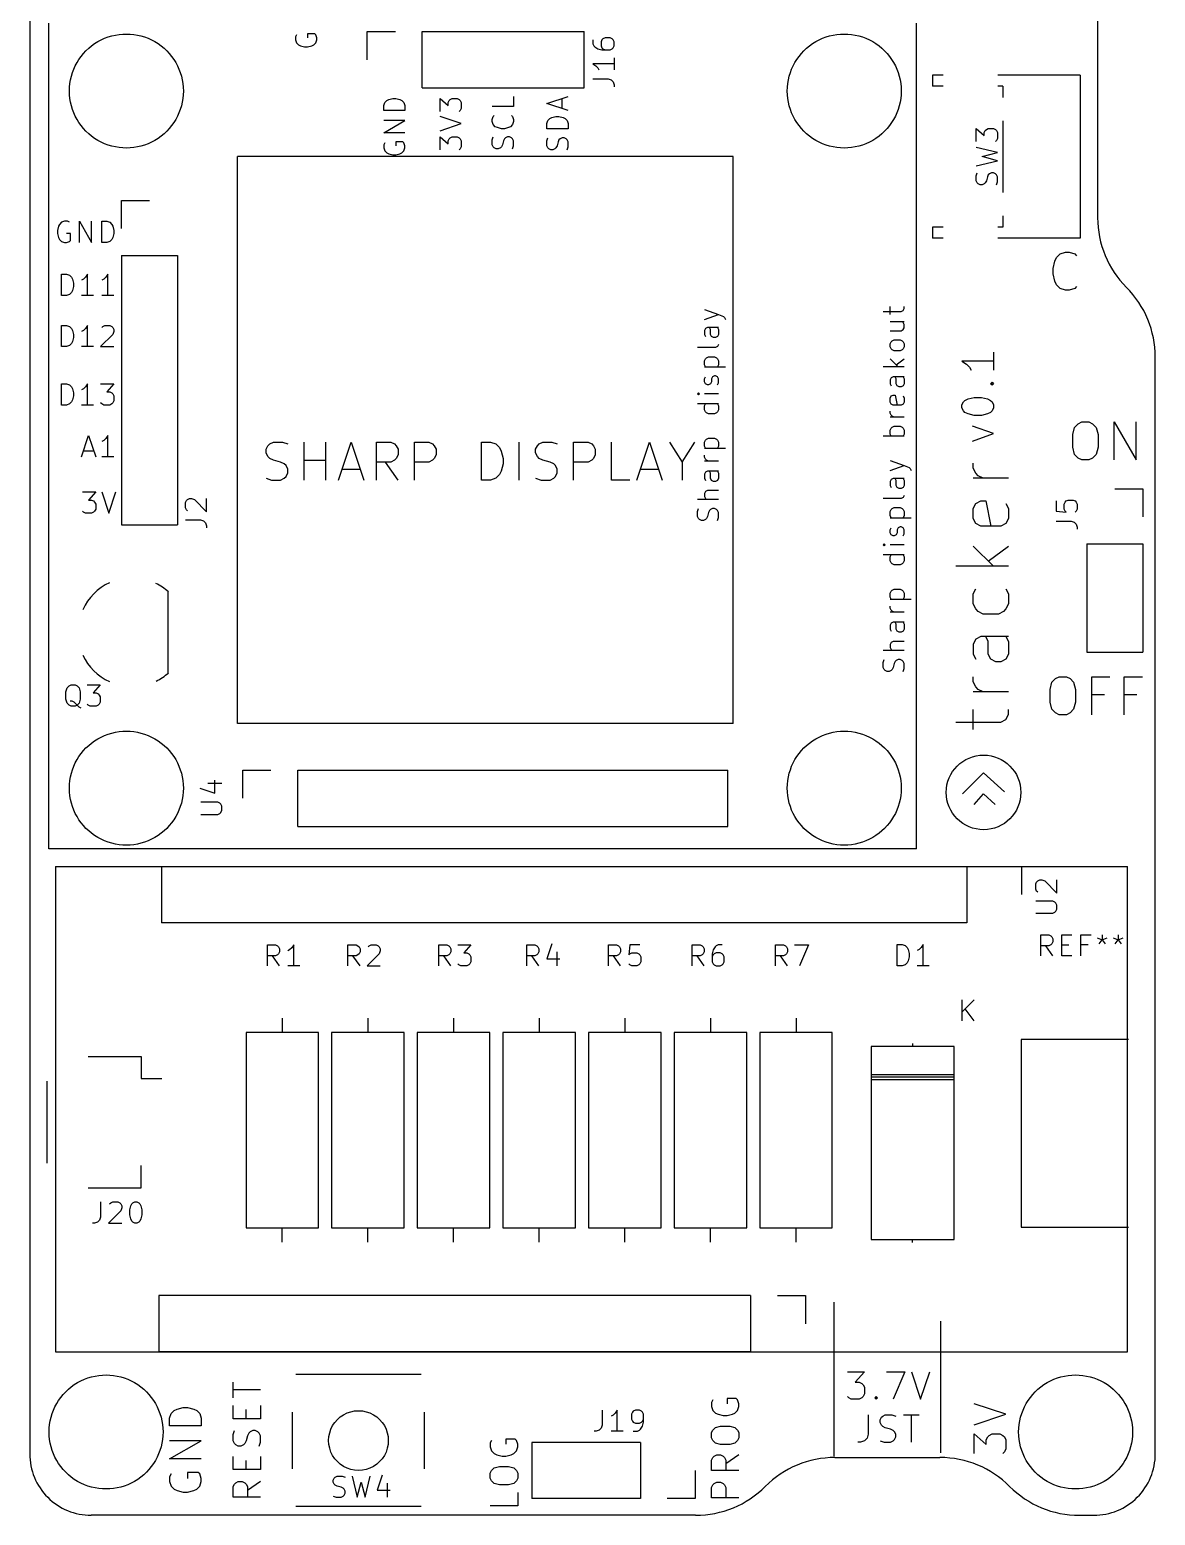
# Model space of a CAD drawing. Extents: x 3 to 57, y -114 to 1.
# Drawn here: x 3.3 to 56.6, y -114.1 to -43.8 of the extents above; entities that cross this region are included whole.
import ezdxf

# ---------------------------------------------------------------- set-up
doc = ezdxf.new("R2010")
doc.units = 0
doc.layers.get('0').update_dxf_attribs({"linetype": 'CONTINUOUS'})

msp = doc.modelspace()

# ---------------------------------------------------------------- linework, layer by layer
at = {"color": 7}
for points in [[(53.87086, -23.310413), (53.87086, -52.667733)], [(3.26644, -41.001513), (3.26644, -111.217273)], [(4.17576, -82.568613), (4.17576, -43.452613)], [(45.29582, -82.568613), (45.29582, -43.452613)], [(15.91564, -44.011413), (15.86992, -44.105393), (15.86992, -44.250173), (15.91564, -44.392413), (16.01216, -44.486393), (16.10614, -44.534653), (16.29664, -44.582913), (16.43888, -44.582913), (16.62938, -44.534653), (16.7259, -44.486393), (16.81988, -44.392413), (16.86814, -44.250173), (16.86814, -44.153653), (16.81988, -44.011413), (16.77416, -43.963153), (16.43888, -43.963153), (16.43888, -44.153653)], [(19.2659, -45.189973), (19.2659, -43.859013), (20.59686, -43.859013)], [(21.86686, -43.859013), (29.54528, -43.859013)], [(21.86686, -46.518393), (21.86686, -43.859013)], [(29.54528, -46.518393), (29.54528, -43.859013)], [(29.9593, -44.242553), (29.9593, -44.433053), (30.00756, -44.527033), (30.05328, -44.575293), (30.19552, -44.669273), (30.38602, -44.717533), (30.76702, -44.717533), (30.86354, -44.669273), (30.9118, -44.623553), (30.95752, -44.527033), (30.95752, -44.336533), (30.9118, -44.242553), (30.86354, -44.194293), (30.76702, -44.146033), (30.5308, -44.146033), (30.43428, -44.194293), (30.38602, -44.242553), (30.3403, -44.336533), (30.3403, -44.527033), (30.38602, -44.623553), (30.43428, -44.669273), (30.5308, -44.717533)], [(30.95752, -45.385553), (29.9593, -45.385553), (30.10154, -45.479533), (30.19552, -45.576053), (30.24378, -45.670033)], [(30.95752, -45.098533), (30.95752, -45.670033)], [(29.9593, -46.099293), (30.67304, -46.099293), (30.81528, -46.147553), (30.9118, -46.241533), (30.95752, -46.383773), (30.95752, -46.480293)], [(46.04258, -45.918953), (46.04258, -46.439653)], [(46.55058, -45.918953), (46.04258, -45.918953)], [(46.55058, -46.439653), (46.04258, -46.439653)], [(53.05044, -45.918953), (53.05044, -53.640553), (49.15154, -53.640553)], [(53.05044, -45.918953), (49.15154, -45.918953)], [(49.38268, -46.439653), (49.15154, -46.439653)], [(49.38268, -46.439653), (49.38268, -46.980673)], [(21.86686, -46.518393), (29.54528, -46.518393)], [(22.71776, -47.646153), (22.71776, -47.026393), (23.09876, -47.359133), (23.09876, -47.216893), (23.14702, -47.120373), (23.19528, -47.074653), (23.28926, -47.026393), (23.52802, -47.026393), (23.62454, -47.074653), (23.67026, -47.120373), (23.71852, -47.216893), (23.71852, -47.501373), (23.67026, -47.597893), (23.62454, -47.646153)], [(26.18994, -46.929873), (26.18994, -47.407393), (25.18918, -47.407393)], [(28.7782, -47.597893), (27.77744, -47.265153), (28.7782, -46.929873)], [(28.49372, -47.501373), (28.49372, -47.026393)], [(26.09342, -47.834113), (26.14168, -47.882373), (26.18994, -48.024613), (26.18994, -48.121133), (26.14168, -48.263373), (26.04516, -48.359893), (25.95118, -48.405613), (25.76068, -48.453873), (25.61844, -48.453873), (25.42794, -48.405613), (25.33142, -48.359893), (25.23744, -48.263373), (25.18918, -48.121133), (25.18918, -48.024613), (25.23744, -47.882373), (25.28316, -47.834113)], [(21.04898, -48.644373), (20.04822, -48.644373), (21.04898, -48.072873), (20.04822, -48.072873)], [(22.71776, -48.550393), (23.71852, -48.215113), (22.71776, -47.882373)], [(48.12284, -49.066013), (48.12284, -48.446253), (48.50384, -48.778993), (48.50384, -48.636753), (48.5521, -48.542773), (48.60036, -48.494513), (48.69434, -48.446253), (48.9331, -48.446253), (49.02962, -48.494513), (49.07534, -48.542773), (49.1236, -48.636753), (49.1236, -48.923773), (49.07534, -49.017753), (49.02962, -49.066013)], [(49.38268, -48.080493), (49.38268, -51.479013)], [(20.09648, -49.121893), (20.04822, -49.215873), (20.04822, -49.358113), (20.09648, -49.502893), (20.19046, -49.596873), (20.28698, -49.645133), (20.47748, -49.693393), (20.61972, -49.693393), (20.81022, -49.645133), (20.90674, -49.596873), (21.00072, -49.502893), (21.04898, -49.358113), (21.04898, -49.264133), (21.00072, -49.121893), (20.95246, -49.073633), (20.61972, -49.073633), (20.61972, -49.264133)], [(22.71776, -49.454633), (22.71776, -48.834873), (23.09876, -49.167613), (23.09876, -49.025373), (23.14702, -48.931393), (23.19528, -48.883133), (23.28926, -48.834873), (23.52802, -48.834873), (23.62454, -48.883133), (23.67026, -48.931393), (23.71852, -49.025373), (23.71852, -49.312393), (23.67026, -49.406373), (23.62454, -49.454633)], [(26.14168, -49.406373), (26.18994, -49.264133), (26.18994, -49.025373), (26.14168, -48.931393), (26.09342, -48.883133), (25.99944, -48.834873), (25.90292, -48.834873), (25.80894, -48.883133), (25.76068, -48.931393), (25.71242, -49.025373), (25.66416, -49.215873), (25.61844, -49.312393), (25.57018, -49.358113), (25.47366, -49.406373), (25.37968, -49.406373), (25.28316, -49.358113), (25.23744, -49.312393), (25.18918, -49.215873), (25.18918, -48.977113), (25.23744, -48.834873)], [(28.72994, -49.454633), (28.7782, -49.312393), (28.7782, -49.073633), (28.72994, -48.977113), (28.68422, -48.931393), (28.5877, -48.883133), (28.49372, -48.883133), (28.3972, -48.931393), (28.34894, -48.977113), (28.30322, -49.073633), (28.25496, -49.264133), (28.2067, -49.358113), (28.15844, -49.406373), (28.06446, -49.454633), (27.96794, -49.454633), (27.87396, -49.406373), (27.8257, -49.358113), (27.77744, -49.264133), (27.77744, -49.025373), (27.8257, -48.883133)], [(36.60648, -49.779753), (13.1064, -49.779753)], [(13.1064, -76.630093), (13.1064, -49.779753)], [(36.60648, -76.630093), (36.60648, -49.779753)], [(48.12284, -50.209013), (49.1236, -49.970253), (48.40986, -49.779753), (49.1236, -49.589253), (48.12284, -49.350493)], [(49.07534, -51.113253), (49.1236, -50.971013), (49.1236, -50.732253), (49.07534, -50.635733), (49.02962, -50.590013), (48.9331, -50.541753), (48.83912, -50.541753), (48.7426, -50.590013), (48.69434, -50.635733), (48.64862, -50.732253), (48.60036, -50.922753), (48.5521, -51.016733), (48.50384, -51.064993), (48.40986, -51.113253), (48.31334, -51.113253), (48.21936, -51.064993), (48.1711, -51.016733), (48.12284, -50.922753), (48.12284, -50.683993), (48.1711, -50.541753)], [(7.61746, -53.188433), (7.61746, -51.860013), (8.94588, -51.860013)], [(49.38268, -52.578833), (49.38268, -53.119853)], [(5.15366, -52.888713), (5.05968, -52.840453), (4.91744, -52.840453), (4.77266, -52.888713), (4.67868, -52.985233), (4.63042, -53.079213), (4.58216, -53.269713), (4.58216, -53.411953), (4.63042, -53.602453), (4.67868, -53.698973), (4.77266, -53.792953), (4.91744, -53.841213), (5.01142, -53.841213), (5.15366, -53.792953), (5.20192, -53.747233), (5.20192, -53.411953), (5.01142, -53.411953)], [(5.63118, -53.841213), (5.63118, -52.840453), (6.20268, -53.841213), (6.20268, -52.840453)], [(46.55058, -53.119853), (46.04258, -53.119853), (46.04258, -53.640553)], [(49.38268, -53.119853), (49.15154, -53.119853)], [(46.55058, -53.640553), (46.04258, -53.640553)], [(7.61746, -54.458433), (7.61746, -67.219393)], [(7.61746, -54.458433), (10.27684, -54.458433)], [(10.27684, -54.458433), (10.27684, -67.219393)], [(52.87518, -55.931633), (52.78882, -56.017993), (52.53228, -56.104353), (52.35956, -56.104353), (52.10302, -56.017993), (51.93284, -55.845273), (51.84648, -55.675093), (51.76012, -55.332193), (51.76012, -55.075653), (51.84648, -54.732753), (51.93284, -54.560033), (52.10302, -54.389853), (52.35956, -54.303493), (52.53228, -54.303493), (52.78882, -54.389853), (52.87518, -54.473673)], [(6.01218, -56.350733), (6.01218, -55.352513), (5.91566, -55.494753), (5.82168, -55.588733), (5.72516, -55.636993)], [(6.96468, -56.350733), (6.96468, -55.352513), (6.86816, -55.494753), (6.77418, -55.588733), (6.67766, -55.636993)], [(6.29666, -56.350733), (5.72516, -56.350733)], [(7.24916, -56.350733), (6.67766, -56.350733)], [(43.70832, -57.117813), (44.56684, -57.117813), (44.66082, -57.069553), (44.70908, -56.973033), (44.70908, -56.879053)], [(44.04106, -57.260053), (44.04106, -56.879053)], [(35.2425, -57.016213), (35.90798, -57.252433), (36.14674, -57.348953), (36.195, -57.397213), (36.24326, -57.491193)], [(35.2425, -57.491193), (35.90798, -57.252433)], [(44.04106, -57.592793), (44.70908, -57.592793)], [(44.04106, -58.022053), (44.56684, -58.022053), (44.66082, -57.973793), (44.70908, -57.879813), (44.70908, -57.735033), (44.66082, -57.641053), (44.61256, -57.592793)], [(6.01218, -58.771353), (6.01218, -57.770593), (5.91566, -57.915373), (5.82168, -58.009353), (5.72516, -58.057613)], [(6.67766, -57.867113), (6.72592, -57.818853), (6.8199, -57.770593), (7.05866, -57.770593), (7.15518, -57.818853), (7.2009, -57.867113), (7.24916, -57.961093), (7.24916, -58.057613), (7.2009, -58.199853), (6.6294, -58.771353), (7.24916, -58.771353)], [(35.90798, -57.872193), (35.38474, -57.872193), (35.29076, -57.920453), (35.2425, -58.014433), (35.2425, -58.204933), (35.29076, -58.301453)], [(35.86226, -57.872193), (35.90798, -57.968713), (35.90798, -58.204933), (35.86226, -58.301453), (35.76574, -58.349713), (35.67176, -58.349713), (35.57524, -58.301453), (35.52698, -58.204933), (35.52698, -57.968713), (35.48126, -57.872193)], [(6.29666, -58.771353), (5.72516, -58.771353)], [(35.90798, -58.682453), (35.86226, -58.776433), (35.76574, -58.824693), (34.90976, -58.824693)], [(48.9458, -59.038053), (48.9458, -59.894033)], [(35.29076, -59.728933), (35.2425, -59.634953), (35.2425, -59.444453), (35.29076, -59.347933), (35.33648, -59.302213), (35.433, -59.253953), (35.71748, -59.253953), (35.814, -59.302213), (35.86226, -59.347933), (35.90798, -59.444453), (35.90798, -59.634953), (35.86226, -59.728933)], [(35.2425, -59.728933), (36.24326, -59.728933)], [(44.70908, -59.736553), (43.70832, -59.736553)], [(44.04106, -59.355553), (44.42206, -59.736553)], [(44.32808, -59.640033), (44.70908, -59.355553)], [(48.9458, -59.467313), (47.44466, -59.467313), (47.65802, -59.609553), (47.8028, -59.751793), (47.87392, -59.894033)], [(56.60644, -111.217273), (56.60644, -59.269193)], [(35.86226, -60.587453), (35.90798, -60.490933), (35.90798, -60.300433), (35.86226, -60.206453), (35.76574, -60.158193), (35.71748, -60.158193), (35.6235, -60.206453), (35.57524, -60.300433), (35.57524, -60.445213), (35.52698, -60.539193), (35.433, -60.587453), (35.38474, -60.587453), (35.29076, -60.539193), (35.2425, -60.445213), (35.2425, -60.300433), (35.29076, -60.206453)], [(44.70908, -60.211533), (44.18584, -60.211533), (44.08932, -60.259793), (44.04106, -60.353773), (44.04106, -60.544273), (44.08932, -60.640793)], [(44.66082, -60.211533), (44.70908, -60.308053), (44.70908, -60.544273), (44.66082, -60.640793), (44.56684, -60.689053), (44.47032, -60.689053), (44.37634, -60.640793), (44.32808, -60.544273), (44.32808, -60.308053), (44.27982, -60.211533)], [(48.80102, -60.536653), (48.87468, -60.465533), (48.9458, -60.536653), (48.87468, -60.610313), (48.80102, -60.536653), (48.9458, -60.536653)], [(6.01218, -61.542493), (6.01218, -60.541733), (5.91566, -60.683973), (5.82168, -60.780493), (5.72516, -60.826213)], [(6.6294, -60.541733), (7.24916, -60.541733), (6.91642, -60.922733), (7.05866, -60.922733), (7.15518, -60.970993), (7.2009, -61.016713), (7.24916, -61.113233), (7.24916, -61.351993), (7.2009, -61.445973), (7.15518, -61.494233), (7.05866, -61.542493), (6.77418, -61.542493), (6.67766, -61.494233), (6.6294, -61.445973)], [(34.90976, -61.014173), (34.95548, -61.062433), (35.00374, -61.014173), (34.95548, -60.968453), (34.90976, -61.014173), (35.00374, -61.014173)], [(35.90798, -61.014173), (35.2425, -61.014173)], [(44.66082, -61.115773), (44.70908, -61.212293), (44.70908, -61.402793), (44.66082, -61.496773), (44.56684, -61.545033), (44.18584, -61.545033), (44.08932, -61.496773), (44.04106, -61.402793), (44.04106, -61.212293), (44.08932, -61.115773), (44.18584, -61.070053), (44.27982, -61.070053), (44.37634, -61.545033)], [(6.29666, -61.542493), (5.72516, -61.542493)], [(35.90798, -61.491693), (34.90976, -61.491693)], [(35.86226, -61.491693), (35.90798, -61.585673), (35.90798, -61.776173), (35.86226, -61.872693), (35.814, -61.920953), (35.71748, -61.966673), (35.433, -61.966673), (35.33648, -61.920953), (35.29076, -61.872693), (35.2425, -61.776173), (35.2425, -61.585673), (35.29076, -61.491693)], [(44.23156, -62.116533), (44.13758, -62.068273), (44.08932, -62.022553), (44.04106, -61.926033), (44.04106, -61.832053)], [(44.70908, -62.116533), (44.04106, -62.116533)], [(44.08932, -63.020773), (44.04106, -62.926793), (44.04106, -62.736293), (44.08932, -62.639773), (44.13758, -62.594053), (44.23156, -62.545793), (44.51858, -62.545793), (44.61256, -62.594053), (44.66082, -62.639773), (44.70908, -62.736293), (44.70908, -62.926793), (44.66082, -63.020773)], [(47.94504, -63.251913), (48.9458, -62.893773), (47.94504, -62.538173)], [(54.66588, -64.143453), (54.66588, -62.342593), (55.69458, -64.143453), (55.69458, -62.342593)], [(5.72516, -63.991053), (6.0579, -62.992833), (6.39318, -63.991053)], [(6.96468, -63.991053), (6.96468, -62.992833), (6.86816, -63.135073), (6.77418, -63.229053), (6.67766, -63.277313)], [(14.47038, -65.012133), (14.72692, -65.098493), (15.15618, -65.098493), (15.32636, -65.012133), (15.41272, -64.925773), (15.49908, -64.755593), (15.49908, -64.585413), (15.41272, -64.412693), (15.32636, -64.326333), (15.15618, -64.242513), (14.81328, -64.156153), (14.64056, -64.069793), (14.55674, -63.983433), (14.47038, -63.813253), (14.47038, -63.640533), (14.55674, -63.470353), (14.64056, -63.383993), (14.81328, -63.297633), (15.24254, -63.297633), (15.49908, -63.383993)], [(16.2687, -65.098493), (16.2687, -63.297633)], [(17.2974, -65.098493), (17.2974, -63.297633)], [(17.89938, -65.098493), (18.49882, -63.297633), (19.09826, -65.098493)], [(19.6977, -65.098493), (19.6977, -63.297633), (20.3835, -63.297633), (20.55622, -63.383993), (20.64004, -63.470353), (20.7264, -63.640533), (20.7264, -63.899613), (20.64004, -64.069793), (20.55622, -64.156153), (20.3835, -64.242513), (19.6977, -64.242513)], [(21.49856, -65.098493), (21.49856, -63.297633), (22.18436, -63.297633), (22.35454, -63.383993), (22.4409, -63.470353), (22.52726, -63.640533), (22.52726, -63.899613), (22.4409, -64.069793), (22.35454, -64.156153), (22.18436, -64.242513), (21.49856, -64.242513)], [(26.46934, -65.098493), (26.46934, -63.297633)], [(27.2415, -65.012133), (27.49804, -65.098493), (27.9273, -65.098493), (28.09748, -65.012133), (28.18384, -64.925773), (28.2702, -64.755593), (28.2702, -64.585413), (28.18384, -64.412693), (28.09748, -64.326333), (27.9273, -64.242513), (27.5844, -64.156153), (27.41168, -64.069793), (27.32786, -63.983433), (27.2415, -63.813253), (27.2415, -63.640533), (27.32786, -63.470353), (27.41168, -63.383993), (27.5844, -63.297633), (28.01366, -63.297633), (28.2702, -63.383993)], [(29.04236, -65.098493), (29.04236, -63.297633), (29.72816, -63.297633), (29.89834, -63.383993), (29.9847, -63.470353), (30.07106, -63.640533), (30.07106, -63.899613), (29.9847, -64.069793), (29.89834, -64.156153), (29.72816, -64.242513), (29.04236, -64.242513)], [(31.6992, -65.098493), (30.84068, -65.098493), (30.84068, -63.297633)], [(32.0421, -65.098493), (32.64154, -63.297633), (33.24098, -65.098493)], [(33.58388, -63.297633), (34.18332, -64.242513), (34.7853, -63.297633)], [(35.29076, -63.587193), (35.2425, -63.490673), (35.2425, -63.300173), (35.29076, -63.206193), (35.33648, -63.157933), (35.433, -63.109673), (35.71748, -63.109673), (35.814, -63.157933), (35.86226, -63.206193), (35.90798, -63.300173), (35.90798, -63.490673), (35.86226, -63.587193)], [(44.70908, -63.020773), (43.70832, -63.020773)], [(5.82168, -63.706573), (6.29666, -63.706573)], [(7.24916, -63.991053), (6.67766, -63.991053)], [(35.2425, -63.587193), (36.24326, -63.587193)], [(35.433, -64.206953), (35.33648, -64.158693), (35.29076, -64.110433), (35.2425, -64.016453), (35.2425, -63.919933)], [(16.2687, -64.156153), (17.2974, -64.156153)], [(18.06956, -64.585413), (18.92808, -64.585413)], [(20.7264, -65.098493), (20.12696, -64.242513)], [(32.21228, -64.585413), (33.0708, -64.585413)], [(34.18332, -64.242513), (34.18332, -65.098493)], [(35.90798, -64.206953), (35.2425, -64.206953)], [(35.90798, -64.681933), (35.38474, -64.681933), (35.29076, -64.730193), (35.2425, -64.824173), (35.2425, -65.014673), (35.29076, -65.111193)], [(35.86226, -64.681933), (35.90798, -64.778453), (35.90798, -65.014673), (35.86226, -65.111193), (35.76574, -65.159453), (35.67176, -65.159453), (35.57524, -65.111193), (35.52698, -65.014673), (35.52698, -64.778453), (35.48126, -64.681933)], [(44.04106, -64.163773), (44.70908, -64.402533), (44.94784, -64.496513), (44.99356, -64.544773), (45.04182, -64.641293)], [(44.04106, -64.641293), (44.70908, -64.402533)], [(48.45558, -65.014673), (48.21936, -64.895293), (48.09998, -64.775913), (47.9806, -64.537153), (47.9806, -64.298393)], [(44.70908, -65.022293), (44.18584, -65.022293), (44.08932, -65.068013), (44.04106, -65.164533), (44.04106, -65.355033), (44.08932, -65.449013)], [(44.66082, -65.022293), (44.70908, -65.116273), (44.70908, -65.355033), (44.66082, -65.449013), (44.56684, -65.497273), (44.47032, -65.497273), (44.37634, -65.449013), (44.32808, -65.355033), (44.32808, -65.116273), (44.27982, -65.022293)], [(49.64684, -65.014673), (47.9806, -65.014673)], [(5.77342, -65.662373), (6.39318, -65.662373), (6.0579, -66.043373), (6.20268, -66.043373), (6.29666, -66.089093), (6.34492, -66.137353), (6.39318, -66.233873), (6.39318, -66.470093), (6.34492, -66.566613), (6.29666, -66.614873), (6.20268, -66.660593), (5.91566, -66.660593), (5.82168, -66.614873), (5.77342, -66.566613)], [(6.67766, -65.662373), (7.0104, -66.660593), (7.34568, -65.662373)], [(10.74166, -66.548833), (10.6934, -66.500573), (10.64514, -66.406593), (10.64514, -66.167833), (10.6934, -66.071313), (10.74166, -66.025593), (10.83564, -65.977333), (10.93216, -65.977333), (11.0744, -66.025593), (11.6459, -66.597093), (11.6459, -65.977333)], [(35.90798, -66.015433), (34.90976, -66.015433)], [(35.90798, -65.586173), (35.38474, -65.586173), (35.29076, -65.634433), (35.2425, -65.728413), (35.2425, -65.873193), (35.29076, -65.967173), (35.33648, -66.015433)], [(44.70908, -65.830013), (44.66082, -65.926533), (44.56684, -65.974793), (43.70832, -65.974793)], [(49.52746, -66.203393), (49.64684, -66.442153), (49.64684, -66.919673), (49.52746, -67.155893), (49.29124, -67.275273), (48.33874, -67.275273), (48.09998, -67.155893), (47.9806, -66.919673), (47.9806, -66.442153), (48.09998, -66.203393), (48.33874, -66.086553), (48.57496, -66.086553), (48.81372, -67.275273)], [(51.90744, -66.089093), (51.90744, -66.566613), (52.38496, -66.614873), (52.3367, -66.566613), (52.28844, -66.470093), (52.28844, -66.233873), (52.3367, -66.137353), (52.38496, -66.089093), (52.47894, -66.043373), (52.7177, -66.043373), (52.81422, -66.089093), (52.85994, -66.137353), (52.9082, -66.233873), (52.9082, -66.470093), (52.85994, -66.566613), (52.81422, -66.614873)], [(54.68874, -65.512513), (56.0197, -65.512513)], [(56.0197, -65.512513), (56.0197, -66.840933)], [(35.86226, -67.016193), (35.90798, -66.871413), (35.90798, -66.635193), (35.86226, -66.538673), (35.814, -66.490413), (35.71748, -66.444693), (35.6235, -66.444693), (35.52698, -66.490413), (35.48126, -66.538673), (35.433, -66.635193), (35.38474, -66.825693), (35.33648, -66.919673), (35.29076, -66.967933), (35.19424, -67.016193), (35.10026, -67.016193), (35.00374, -66.967933), (34.95548, -66.919673), (34.90976, -66.825693), (34.90976, -66.586933), (34.95548, -66.444693)], [(44.08932, -66.879033), (44.04106, -66.782513), (44.04106, -66.592013), (44.08932, -66.498033), (44.13758, -66.449773), (44.23156, -66.401513), (44.51858, -66.401513), (44.61256, -66.449773), (44.66082, -66.498033), (44.70908, -66.592013), (44.70908, -66.782513), (44.66082, -66.879033)], [(7.61746, -67.219393), (10.27684, -67.219393)], [(10.64514, -66.978093), (11.36142, -66.978093), (11.50366, -67.023813), (11.59764, -67.120333), (11.6459, -67.262573), (11.6459, -67.356553)], [(44.04106, -66.879033), (45.04182, -66.879033)], [(44.66082, -67.735013), (44.70908, -67.641033), (44.70908, -67.450533), (44.66082, -67.354013), (44.56684, -67.308293), (44.51858, -67.308293), (44.42206, -67.354013), (44.37634, -67.450533), (44.37634, -67.592773), (44.32808, -67.689293), (44.23156, -67.735013), (44.18584, -67.735013), (44.08932, -67.689293), (44.04106, -67.592773), (44.04106, -67.450533), (44.08932, -67.354013)], [(51.90744, -67.041593), (52.62372, -67.041593), (52.76596, -67.089853), (52.85994, -67.186373), (52.9082, -67.328613), (52.9082, -67.422593)], [(43.70832, -68.164273), (43.75658, -68.212533), (43.80484, -68.164273), (43.75658, -68.116013), (43.70832, -68.164273), (43.80484, -68.164273)], [(44.70908, -68.164273), (44.04106, -68.164273)], [(47.9806, -68.227773), (48.9331, -69.180273)], [(48.69434, -68.941513), (49.64684, -68.227773)], [(53.35778, -68.110933), (56.0197, -68.110933)], [(53.35778, -68.110933), (53.35778, -73.251893), (56.0197, -73.251893)], [(56.0197, -68.110933), (56.0197, -73.251893)], [(44.70908, -68.641793), (43.70832, -68.641793)], [(44.66082, -68.641793), (44.70908, -68.735773), (44.70908, -68.926273), (44.66082, -69.022793), (44.61256, -69.068513), (44.51858, -69.116773), (44.23156, -69.116773), (44.13758, -69.068513), (44.08932, -69.022793), (44.04106, -68.926273), (44.04106, -68.735773), (44.08932, -68.641793)], [(49.64684, -69.180273), (47.14748, -69.180273)], [(44.08932, -70.734753), (44.04106, -70.640773), (44.04106, -70.450273), (44.08932, -70.353753), (44.13758, -70.308033), (44.23156, -70.259773), (44.51858, -70.259773), (44.61256, -70.308033), (44.66082, -70.353753), (44.70908, -70.450273), (44.70908, -70.640773), (44.66082, -70.734753)], [(49.52746, -70.252153), (49.64684, -70.490913), (49.64684, -70.965893), (49.52746, -71.204653), (49.40808, -71.324033), (49.17186, -71.443413), (48.45558, -71.443413), (48.21936, -71.324033), (48.09998, -71.204653), (47.9806, -70.965893), (47.9806, -70.490913), (48.09998, -70.252153)], [(9.83488, -74.234873), (9.83488, -70.384233)], [(44.04106, -70.734753), (45.04182, -70.734753)], [(44.23156, -71.354513), (44.13758, -71.306253), (44.08932, -71.260533), (44.04106, -71.164013), (44.04106, -71.070033)], [(44.70908, -71.354513), (44.04106, -71.354513)], [(44.70908, -71.832033), (44.18584, -71.832033), (44.08932, -71.877753), (44.04106, -71.974273), (44.04106, -72.164773), (44.08932, -72.258753)], [(44.66082, -71.832033), (44.70908, -71.926013), (44.70908, -72.164773), (44.66082, -72.258753), (44.56684, -72.307013), (44.47032, -72.307013), (44.37634, -72.258753), (44.32808, -72.164773), (44.32808, -71.926013), (44.27982, -71.832033)], [(44.70908, -73.165533), (43.70832, -73.165533)], [(44.70908, -72.736273), (44.18584, -72.736273), (44.08932, -72.784533), (44.04106, -72.878513), (44.04106, -73.020753), (44.08932, -73.117273), (44.13758, -73.165533)], [(49.64684, -72.512753), (48.33874, -72.512753), (48.09998, -72.632133), (47.9806, -72.870893), (47.9806, -73.348413), (48.09998, -73.584633)], [(49.52746, -72.512753), (49.64684, -72.751513), (49.64684, -73.348413), (49.52746, -73.584633), (49.29124, -73.704013), (49.05248, -73.704013), (48.81372, -73.584633), (48.69434, -73.348413), (48.69434, -72.751513), (48.57496, -72.512753)], [(44.66082, -74.163753), (44.70908, -74.021513), (44.70908, -73.782753), (44.66082, -73.688773), (44.61256, -73.640513), (44.51858, -73.592253), (44.42206, -73.592253), (44.32808, -73.640513), (44.27982, -73.688773), (44.23156, -73.782753), (44.18584, -73.973253), (44.13758, -74.069773), (44.08932, -74.118033), (43.99534, -74.163753), (43.89882, -74.163753), (43.80484, -74.118033), (43.75658, -74.069773), (43.70832, -73.973253), (43.70832, -73.737033), (43.75658, -73.592253)], [(48.45558, -75.134033), (48.21936, -75.014653), (48.09998, -74.895273), (47.9806, -74.656513), (47.9806, -74.417753)], [(53.594, -76.213533), (53.594, -74.412673), (54.45252, -74.412673)], [(55.13832, -76.213533), (55.13832, -74.412673), (55.9943, -74.412673)], [(5.98678, -74.801293), (6.60654, -74.801293), (6.27126, -75.182293), (6.41604, -75.182293), (6.51002, -75.230553), (6.55828, -75.278813), (6.60654, -75.372793), (6.60654, -75.611553), (6.55828, -75.705533), (6.51002, -75.753793), (6.41604, -75.802053), (6.12902, -75.802053), (6.03504, -75.753793), (5.98678, -75.705533)], [(49.64684, -75.134033), (47.9806, -75.134033)], [(54.19598, -75.271193), (53.594, -75.271193)], [(55.73776, -75.271193), (55.13832, -75.271193)], [(5.7023, -75.896033), (5.60578, -75.850313), (5.5118, -75.753793), (5.36702, -75.611553), (5.27304, -75.563293), (5.17652, -75.563293)], [(47.14748, -76.561513), (49.29124, -76.561513), (49.52746, -76.442133), (49.64684, -76.203373), (49.64684, -75.967153)], [(47.9806, -76.919653), (47.9806, -75.967153)], [(36.60648, -76.630093), (13.1064, -76.630093)], [(11.33094, -79.693333), (12.04468, -79.932093), (12.04468, -79.312333)], [(11.71194, -79.454573), (12.37742, -79.454573)], [(13.36548, -78.839893), (14.69644, -78.839893)], [(13.36548, -80.168313), (13.36548, -78.839893)], [(15.96644, -81.499273), (15.96644, -78.839893)], [(15.96644, -81.499273), (36.3474, -81.499273), (36.3474, -78.839893)], [(15.96644, -78.839893), (36.3474, -78.839893)], [(47.46752, -79.960033), (48.46574, -78.959273)], [(49.4665, -79.858433), (48.46574, -78.959273)], [(48.01616, -80.460413), (48.46574, -79.960033)], [(49.01692, -80.460413), (48.46574, -79.960033)], [(11.3792, -80.930313), (12.18946, -80.930313), (12.28344, -80.884593), (12.3317, -80.836333), (12.37742, -80.739813), (12.37742, -80.549313), (12.3317, -80.455333), (12.28344, -80.407073), (12.18946, -80.358813), (11.3792, -80.358813)], [(45.29582, -82.568613), (4.17576, -82.568613)], [(4.49072, -83.406813), (55.29072, -83.406813)], [(4.49072, -106.396353), (55.29072, -106.396353), (55.29072, -83.406813)], [(4.49072, -83.406813), (4.49072, -106.396353)], [(47.67072, -83.406813), (47.67072, -86.066193), (9.50976, -86.066193)], [(9.50976, -83.406813), (9.50976, -86.066193)], [(48.94072, -83.406813), (50.27168, -83.406813)], [(50.27168, -83.406813), (50.27168, -84.735233)], [(51.03368, -84.610773), (50.98542, -84.562513), (50.9397, -84.468533), (50.9397, -84.229773), (50.98542, -84.135793), (51.03368, -84.087533), (51.1302, -84.039273), (51.22418, -84.039273), (51.36642, -84.087533), (51.93792, -84.659033), (51.93792, -84.039273)], [(50.9397, -85.611533), (51.74742, -85.611533), (51.84394, -85.563273), (51.8922, -85.515013), (51.93792, -85.421033), (51.93792, -85.230533), (51.8922, -85.134013), (51.84394, -85.088293), (51.74742, -85.040033), (50.9397, -85.040033)], [(14.53896, -88.110893), (14.53896, -87.112673), (14.91996, -87.112673), (15.01394, -87.158393), (15.0622, -87.206653), (15.11046, -87.303173), (15.11046, -87.445413), (15.0622, -87.539393), (15.01394, -87.587653), (14.91996, -87.635913), (14.53896, -87.635913)], [(15.77594, -88.110893), (15.77594, -87.112673), (15.68196, -87.254913), (15.58544, -87.348893), (15.49146, -87.397153)], [(18.34896, -88.110893), (18.34896, -87.112673), (18.72996, -87.112673), (18.82394, -87.158393), (18.8722, -87.206653), (18.92046, -87.303173), (18.92046, -87.445413), (18.8722, -87.539393), (18.82394, -87.587653), (18.72996, -87.635913), (18.34896, -87.635913)], [(19.30146, -87.206653), (19.34718, -87.158393), (19.4437, -87.112673), (19.68246, -87.112673), (19.77644, -87.158393), (19.8247, -87.206653), (19.87296, -87.303173), (19.87296, -87.397153), (19.8247, -87.539393), (19.2532, -88.110893), (19.87296, -88.110893)], [(22.64918, -88.110893), (22.64918, -87.112673), (23.03018, -87.112673), (23.12416, -87.158393), (23.17242, -87.206653), (23.22068, -87.303173), (23.22068, -87.445413), (23.17242, -87.539393), (23.12416, -87.587653), (23.03018, -87.635913), (22.64918, -87.635913)], [(23.55342, -87.112673), (24.17318, -87.112673), (23.8379, -87.493673), (23.98268, -87.493673), (24.07666, -87.539393), (24.12492, -87.587653), (24.17318, -87.684173), (24.17318, -87.920393), (24.12492, -88.016913), (24.07666, -88.065173), (23.98268, -88.110893), (23.69566, -88.110893), (23.60168, -88.065173), (23.55342, -88.016913)], [(26.81732, -88.110893), (26.81732, -87.112673), (27.19832, -87.112673), (27.29484, -87.158393), (27.3431, -87.206653), (27.38882, -87.303173), (27.38882, -87.445413), (27.3431, -87.539393), (27.29484, -87.587653), (27.19832, -87.635913), (26.81732, -87.635913)], [(28.00858, -87.064413), (27.76982, -87.778153), (28.38958, -87.778153)], [(30.69844, -88.110893), (30.69844, -87.112673), (31.07944, -87.112673), (31.17342, -87.158393), (31.22168, -87.206653), (31.26994, -87.303173), (31.26994, -87.445413), (31.22168, -87.539393), (31.17342, -87.587653), (31.07944, -87.635913), (30.69844, -87.635913)], [(32.17418, -87.112673), (31.6992, -87.112673), (31.65094, -87.587653), (31.6992, -87.539393), (31.79318, -87.493673), (32.03194, -87.493673), (32.12592, -87.539393), (32.17418, -87.587653), (32.22244, -87.684173), (32.22244, -87.920393), (32.17418, -88.016913), (32.12592, -88.065173), (32.03194, -88.110893), (31.79318, -88.110893), (31.6992, -88.065173), (31.65094, -88.016913)], [(34.6583, -88.110893), (34.6583, -87.112673), (35.0393, -87.112673), (35.13328, -87.158393), (35.18154, -87.206653), (35.2298, -87.303173), (35.2298, -87.445413), (35.18154, -87.539393), (35.13328, -87.587653), (35.0393, -87.635913), (34.6583, -87.635913)], [(36.08578, -87.112673), (35.89528, -87.112673), (35.8013, -87.158393), (35.75304, -87.206653), (35.65906, -87.348893), (35.6108, -87.539393), (35.6108, -87.920393), (35.65906, -88.016913), (35.70478, -88.065173), (35.8013, -88.110893), (35.9918, -88.110893), (36.08578, -88.065173), (36.13404, -88.016913), (36.1823, -87.920393), (36.1823, -87.684173), (36.13404, -87.587653), (36.08578, -87.539393), (35.9918, -87.493673), (35.8013, -87.493673), (35.70478, -87.539393), (35.65906, -87.587653), (35.6108, -87.684173)], [(38.608, -88.110893), (38.608, -87.112673), (38.989, -87.112673), (39.08552, -87.158393), (39.13124, -87.206653), (39.1795, -87.303173), (39.1795, -87.445413), (39.13124, -87.539393), (39.08552, -87.587653), (38.989, -87.635913), (38.608, -87.635913)], [(39.51224, -87.112673), (40.18026, -87.112673), (39.751, -88.110893)], [(45.6057, -88.100733), (45.6057, -87.102513), (45.51172, -87.244753), (45.4152, -87.338733), (45.32122, -87.386993)], [(51.181, -87.630833), (51.181, -86.632613), (51.562, -86.632613), (51.65852, -86.678333), (51.70424, -86.726593), (51.7525, -86.823113), (51.7525, -86.965353), (51.70424, -87.059333), (51.65852, -87.107593), (51.562, -87.155853), (51.181, -87.155853)], [(51.7525, -87.630833), (51.41976, -87.155853)], [(52.65674, -87.630833), (52.18176, -87.630833), (52.18176, -86.632613), (52.65674, -86.632613)], [(52.18176, -87.107593), (52.5145, -87.107593)], [(53.086, -87.630833), (53.086, -86.632613), (53.56352, -86.632613)], [(53.41874, -87.107593), (53.086, -87.107593)], [(53.848, -86.774853), (54.08676, -86.868833), (54.32552, -86.774853)], [(53.94452, -87.059333), (54.08676, -86.868833), (54.229, -87.059333)], [(54.08676, -86.632613), (54.08676, -86.868833)], [(54.61, -86.774853), (54.84876, -86.868833), (55.08752, -86.774853)], [(54.70652, -87.059333), (54.84876, -86.868833), (54.991, -87.059333)], [(54.84876, -86.632613), (54.84876, -86.868833)], [(15.11046, -88.110893), (14.77518, -87.635913)], [(18.92046, -88.110893), (18.58518, -87.635913)], [(23.22068, -88.110893), (22.8854, -87.635913)], [(27.38882, -88.110893), (27.05608, -87.635913)], [(28.24734, -87.445413), (28.24734, -88.110893)], [(31.26994, -88.110893), (30.9372, -87.635913)], [(35.2298, -88.110893), (34.89706, -87.635913)], [(39.1795, -88.110893), (38.84676, -87.635913)], [(16.06296, -88.110893), (15.49146, -88.110893)], [(45.89272, -88.100733), (45.32122, -88.100733)], [(47.45482, -90.711853), (47.45482, -89.711093)], [(48.02632, -89.711093), (47.45482, -90.282593)], [(15.23746, -90.582313), (15.23746, -91.270653)], [(19.29384, -90.582313), (19.29384, -91.270653)], [(23.35276, -90.582313), (23.35276, -91.270653)], [(27.40914, -90.582313), (27.40914, -91.270653)], [(31.46552, -90.582313), (31.46552, -91.270653)], [(35.52444, -90.582313), (35.52444, -91.270653)], [(39.58082, -90.582313), (39.58082, -91.270653)], [(48.02632, -90.711853), (47.59706, -90.140353)], [(13.51788, -91.270653), (13.51788, -100.511173)], [(16.95704, -91.270653), (13.51788, -91.270653)], [(16.95704, -100.511173), (16.95704, -91.270653)], [(17.57426, -91.270653), (17.57426, -100.511173)], [(21.01342, -91.270653), (17.57426, -91.270653)], [(21.01342, -100.511173), (21.01342, -91.270653)], [(21.63064, -91.270653), (21.63064, -100.511173)], [(25.07234, -91.270653), (21.63064, -91.270653)], [(25.07234, -100.511173), (25.07234, -91.270653)], [(25.68956, -91.270653), (25.68956, -100.511173)], [(29.12872, -91.270653), (25.68956, -91.270653)], [(29.12872, -100.511173), (29.12872, -91.270653)], [(29.74594, -91.270653), (29.74594, -100.511173)], [(33.18764, -91.270653), (29.74594, -91.270653)], [(33.18764, -100.511173), (33.18764, -91.270653)], [(33.80486, -91.270653), (33.80486, -100.511173)], [(37.24402, -91.270653), (33.80486, -91.270653)], [(37.24402, -100.511173), (37.24402, -91.270653)], [(37.86124, -91.270653), (37.86124, -100.511173)], [(41.3004, -91.270653), (37.86124, -91.270653)], [(41.3004, -100.511173), (41.3004, -91.270653)], [(45.10532, -91.788813), (45.10532, -91.928513)], [(50.25644, -91.598313), (50.25644, -100.488313)], [(55.33644, -91.598313), (50.25644, -91.598313)], [(6.04012, -92.398413), (8.54202, -92.398413), (8.54202, -93.449973), (9.53008, -93.449973)], [(4.07162, -93.569353), (4.07162, -97.447933)], [(47.07636, -93.264553), (43.13682, -93.264553)], [(47.07636, -93.383933), (43.13682, -93.383933)], [(47.07636, -93.503313), (43.13682, -93.503313)], [(6.04012, -98.618873), (8.54202, -98.618873), (8.54202, -97.569853)], [(6.62686, -99.289433), (6.62686, -100.003173), (6.5786, -100.145413), (6.48462, -100.241933), (6.34238, -100.287653), (6.24586, -100.287653)], [(7.05612, -99.383413), (7.10438, -99.335153), (7.19836, -99.289433), (7.43712, -99.289433), (7.5311, -99.335153), (7.57936, -99.383413), (7.62762, -99.479933), (7.62762, -99.573913), (7.57936, -99.716153), (7.00786, -100.287653), (7.62762, -100.287653)], [(13.51788, -100.511173), (16.95704, -100.511173)], [(15.23746, -101.202053), (15.23746, -100.511173)], [(17.57426, -100.511173), (21.01342, -100.511173)], [(19.29384, -101.202053), (19.29384, -100.511173)], [(21.63064, -100.511173), (25.07234, -100.511173)], [(23.35276, -101.202053), (23.35276, -100.511173)], [(25.68956, -100.511173), (29.12872, -100.511173)], [(27.40914, -101.202053), (27.40914, -100.511173)], [(29.74594, -100.511173), (33.18764, -100.511173)], [(31.46552, -101.202053), (31.46552, -100.511173)], [(33.80486, -100.511173), (37.24402, -100.511173)], [(35.52444, -101.202053), (35.52444, -100.511173)], [(37.86124, -100.511173), (41.3004, -100.511173)], [(39.58082, -101.202053), (39.58082, -100.511173)], [(50.25644, -100.488313), (55.33644, -100.488313)], [(45.10532, -101.209673), (45.10532, -101.069973)], [(37.42944, -103.726813), (9.38022, -103.726813)], [(9.38022, -103.726813), (9.38022, -106.386193)], [(37.42944, -103.726813), (37.42944, -106.386193)], [(38.69944, -103.726813), (40.0304, -103.726813)], [(40.0304, -103.726813), (40.0304, -105.055233)], [(41.36644, -104.044313), (41.36644, -111.329033)], [(46.44644, -111.179173), (46.44644, -104.933313)], [(37.42944, -106.386193), (9.38022, -106.386193)], [(21.81606, -107.468233), (15.87754, -107.468233)], [(42.01668, -107.328533), (42.82186, -107.328533), (42.38752, -107.821293), (42.57548, -107.821293), (42.6974, -107.884793), (42.7609, -107.945753), (42.82186, -108.070213), (42.82186, -108.380093), (42.7609, -108.504553), (42.6974, -108.565513), (42.57548, -108.626473), (42.2021, -108.626473), (42.08018, -108.565513), (42.01668, -108.504553)], [(43.87342, -107.328533), (44.7421, -107.328533), (44.1833, -108.626473)], [(45.04944, -107.328533), (45.48378, -108.626473), (45.91812, -107.328533)], [(12.9032, -108.565513), (12.9032, -107.821293)], [(14.20368, -108.194673), (12.9032, -108.194673)], [(14.20368, -108.936353), (14.20368, -109.556113), (12.9032, -109.556113), (12.9032, -108.936353)], [(35.6362, -108.667113), (35.57524, -108.791573), (35.57524, -108.976993), (35.6362, -109.162413), (35.76066, -109.286873), (35.88512, -109.347833), (36.1315, -109.411333), (36.31692, -109.411333), (36.56584, -109.347833), (36.68776, -109.286873), (36.81222, -109.162413), (36.87318, -108.976993), (36.87318, -108.852533), (36.81222, -108.667113), (36.75126, -108.606153), (36.31692, -108.606153), (36.31692, -108.852533)], [(43.37812, -108.504553), (43.44162, -108.565513), (43.37812, -108.626473), (43.31716, -108.565513), (43.37812, -108.504553), (43.37812, -108.626473)], [(48.02378, -109.845673), (49.52492, -109.345293), (48.02378, -108.844913)], [(13.52296, -109.556113), (13.52296, -109.121773)], [(15.72514, -111.928473), (15.72514, -109.248773)], [(21.96592, -109.248773), (21.96592, -111.928473)], [(30.39618, -109.152253), (30.39618, -109.865993), (30.34792, -110.008233), (30.25394, -110.104753), (30.1117, -110.150473), (30.01518, -110.150473)], [(31.10992, -110.150473), (31.10992, -109.152253), (31.01594, -109.294493), (30.91942, -109.388473), (30.82544, -109.436733)], [(31.87192, -110.150473), (32.06242, -110.150473), (32.15894, -110.104753), (32.2072, -110.056493), (32.30118, -109.914253), (32.34944, -109.723753), (32.34944, -109.342753), (32.30118, -109.246233), (32.25292, -109.197973), (32.15894, -109.152253), (31.96844, -109.152253), (31.87192, -109.197973), (31.8262, -109.246233), (31.77794, -109.342753), (31.77794, -109.578973), (31.8262, -109.675493), (31.87192, -109.723753), (31.96844, -109.769473), (32.15894, -109.769473), (32.25292, -109.723753), (32.30118, -109.675493), (32.34944, -109.578973)], [(43.00728, -109.368153), (43.00728, -110.295253), (42.94632, -110.480673), (42.82186, -110.605133), (42.63644, -110.666093), (42.51198, -110.666093)], [(43.56608, -110.605133), (43.7515, -110.666093), (44.05884, -110.666093), (44.1833, -110.605133), (44.2468, -110.544173), (44.30776, -110.419713), (44.30776, -110.295253), (44.2468, -110.170793), (44.1833, -110.109833), (44.05884, -110.048873), (43.81246, -109.985373), (43.688, -109.924413), (43.62704, -109.863453), (43.56608, -109.738993), (43.56608, -109.614533), (43.62704, -109.490073), (43.688, -109.429113), (43.81246, -109.368153), (44.12234, -109.368153), (44.30776, -109.429113)], [(44.6786, -109.368153), (45.42282, -109.368153)], [(45.04944, -110.666093), (45.04944, -109.368153)], [(14.14272, -110.856593), (14.20368, -110.671173), (14.20368, -110.361293), (14.14272, -110.236833), (14.08176, -110.175873), (13.9573, -110.112373), (13.83284, -110.112373), (13.70838, -110.175873), (13.64742, -110.236833), (13.58646, -110.361293), (13.52296, -110.607673), (13.462, -110.732133), (13.3985, -110.793093), (13.27658, -110.856593), (13.15212, -110.856593), (13.02766, -110.793093), (12.9667, -110.732133), (12.9032, -110.607673), (12.9032, -110.297793), (12.9667, -110.112373)], [(31.39694, -110.150473), (30.82544, -110.150473)], [(48.02378, -111.202033), (48.02378, -110.272393), (48.59528, -110.772773), (48.59528, -110.559413), (48.66894, -110.417173), (48.74006, -110.346053), (48.8823, -110.272393), (49.2379, -110.272393), (49.38268, -110.346053), (49.4538, -110.417173), (49.52492, -110.559413), (49.52492, -110.988673), (49.4538, -111.130913), (49.38268, -111.202033)], [(11.39444, -111.458573), (9.89584, -111.458573), (11.39444, -110.600053), (9.89584, -110.600053)], [(25.15616, -110.582273), (25.0952, -110.704193), (25.0952, -110.892153), (25.15616, -111.077573), (25.28062, -111.199493), (25.40508, -111.262993), (25.65146, -111.323953), (25.83688, -111.323953), (26.0858, -111.262993), (26.20772, -111.199493), (26.33218, -111.077573), (26.39314, -110.892153), (26.39314, -110.767693), (26.33218, -110.582273), (26.27122, -110.518773), (25.83688, -110.518773), (25.83688, -110.767693)], [(32.20466, -110.681333), (27.0637, -110.681333), (27.0637, -113.340713)], [(32.20466, -110.681333), (32.20466, -113.340713)], [(14.20368, -111.351893), (14.20368, -111.969113), (12.9032, -111.969113), (12.9032, -111.351893)], [(13.52296, -111.969113), (13.52296, -111.537313)], [(36.87318, -112.009753), (35.57524, -112.009753), (35.57524, -111.514453), (35.6362, -111.392533), (35.69716, -111.329033), (35.82162, -111.268073), (36.00704, -111.268073), (36.1315, -111.329033), (36.19246, -111.392533), (36.25596, -111.514453), (36.25596, -112.009753)], [(36.87318, -111.268073), (36.25596, -111.699873)], [(41.42486, -111.395073), (46.40326, -111.395073)], [(9.96696, -112.172313), (9.89584, -112.314553), (9.89584, -112.530453), (9.96696, -112.743813), (10.1092, -112.886053), (10.25144, -112.957173), (10.53846, -113.028293), (10.75182, -113.028293), (11.03884, -112.957173), (11.18108, -112.886053), (11.32332, -112.743813), (11.39444, -112.530453), (11.39444, -112.385673), (11.32332, -112.172313), (11.2522, -112.101193), (10.75182, -112.101193), (10.75182, -112.385673)], [(14.20368, -113.269593), (12.9032, -113.269593), (12.9032, -112.774293), (12.9667, -112.649833), (13.02766, -112.588873), (13.15212, -112.527913), (13.33754, -112.527913), (13.462, -112.588873), (13.52296, -112.649833), (13.58646, -112.774293), (13.58646, -113.269593)], [(14.20368, -112.527913), (13.58646, -112.959713)], [(17.64284, -113.228953), (17.78508, -113.277213), (18.02384, -113.277213), (18.11782, -113.228953), (18.16608, -113.180693), (18.21434, -113.086713), (18.21434, -112.990193), (18.16608, -112.896213), (18.11782, -112.847953), (18.02384, -112.799693), (17.83334, -112.753973), (17.73682, -112.705713), (17.6911, -112.657453), (17.64284, -112.563473), (17.64284, -112.466953), (17.6911, -112.372973), (17.73682, -112.324713), (17.83334, -112.276453), (18.0721, -112.276453), (18.21434, -112.324713)], [(18.54708, -112.276453), (18.78584, -113.277213), (18.97634, -112.563473), (19.16684, -113.277213), (19.4056, -112.276453)], [(19.97456, -112.228193), (19.73834, -112.944473), (20.35556, -112.944473)], [(34.80562, -112.009753), (34.80562, -113.340713)], [(36.87318, -113.310233), (35.57524, -113.310233), (35.57524, -112.814933), (35.6362, -112.690473), (35.69716, -112.629513), (35.82162, -112.568553), (36.00704, -112.568553), (36.1315, -112.629513), (36.19246, -112.690473), (36.25596, -112.814933), (36.25596, -113.310233)], [(20.21332, -112.609193), (20.21332, -113.277213)], [(26.39314, -113.058773), (26.39314, -113.675993), (25.0952, -113.675993)], [(21.81606, -113.709013), (15.87754, -113.709013)], [(32.20466, -113.340713), (27.0637, -113.340713)], [(34.80562, -113.340713), (33.47466, -113.340713)], [(34.8234, -114.130653), (6.17728, -114.130653)], [(53.00472, -114.130653), (53.6956, -114.130653)]]:
    msp.add_lwpolyline(points, dxfattribs=at)
for points in [[(10.547553, -46.670539)], [(21.04898, -47.597893), (20.04822, -47.597893), (20.04822, -47.359133), (20.09648, -47.216893), (20.19046, -47.120373), (20.28698, -47.074653), (20.47748, -47.026393), (20.61972, -47.026393), (20.81022, -47.074653), (20.90674, -47.120373), (21.00072, -47.216893), (21.04898, -47.359133)], [(44.567577, -46.670539)], [(28.7782, -48.453873), (27.77744, -48.453873), (27.77744, -48.215113), (27.8257, -48.072873), (27.92222, -47.978893), (28.0162, -47.930633), (28.2067, -47.882373), (28.34894, -47.882373), (28.53944, -47.930633), (28.63596, -47.978893), (28.72994, -48.072873), (28.7782, -48.215113)], [(6.67766, -53.841213), (6.67766, -52.840453), (6.91642, -52.840453), (7.05866, -52.888713), (7.15518, -52.985233), (7.2009, -53.079213), (7.24916, -53.269713), (7.24916, -53.411953), (7.2009, -53.602453), (7.15518, -53.698973), (7.05866, -53.792953), (6.91642, -53.841213)], [(4.77266, -56.350733), (4.77266, -55.352513), (5.01142, -55.352513), (5.15366, -55.398233), (5.25018, -55.494753), (5.29844, -55.588733), (5.34416, -55.779233), (5.34416, -55.924013), (5.29844, -56.114513), (5.25018, -56.208493), (5.15366, -56.305013), (5.01142, -56.350733)], [(4.77266, -58.771353), (4.77266, -57.770593), (5.01142, -57.770593), (5.15366, -57.818853), (5.25018, -57.915373), (5.29844, -58.009353), (5.34416, -58.199853), (5.34416, -58.342093), (5.29844, -58.532593), (5.25018, -58.629113), (5.15366, -58.723093), (5.01142, -58.771353)], [(44.70908, -58.784053), (44.66082, -58.878033), (44.61256, -58.926293), (44.51858, -58.974553), (44.23156, -58.974553), (44.13758, -58.926293), (44.08932, -58.878033), (44.04106, -58.784053), (44.04106, -58.641813), (44.08932, -58.545293), (44.13758, -58.497033), (44.23156, -58.451313), (44.51858, -58.451313), (44.61256, -58.497033), (44.66082, -58.545293), (44.70908, -58.641813)], [(4.77266, -61.542493), (4.77266, -60.541733), (5.01142, -60.541733), (5.15366, -60.589993), (5.25018, -60.683973), (5.29844, -60.780493), (5.34416, -60.970993), (5.34416, -61.113233), (5.29844, -61.303733), (5.25018, -61.397713), (5.15366, -61.494233), (5.01142, -61.542493)], [(47.44466, -61.679653), (47.44466, -61.537413), (47.51578, -61.395173), (47.5869, -61.324053), (47.73168, -61.252933), (48.01616, -61.181813), (48.3743, -61.181813), (48.65878, -61.252933), (48.80102, -61.324053), (48.87468, -61.395173), (48.9458, -61.537413), (48.9458, -61.679653), (48.87468, -61.824433), (48.80102, -61.895553), (48.65878, -61.966673), (48.3743, -62.037793), (48.01616, -62.037793), (47.73168, -61.966673), (47.5869, -61.895553), (47.51578, -61.824433)], [(53.12156, -62.342593), (53.46446, -62.342593), (53.63718, -62.428953), (53.80736, -62.601673), (53.89372, -62.944573), (53.89372, -63.544013), (53.80736, -63.886913), (53.63718, -64.057093), (53.46446, -64.143453), (53.12156, -64.143453), (52.95138, -64.057093), (52.77866, -63.886913), (52.6923, -63.544013), (52.6923, -62.944573), (52.77866, -62.601673), (52.95138, -62.428953)], [(24.67102, -65.098493), (24.67102, -63.297633), (25.09774, -63.297633), (25.35682, -63.383993), (25.527, -63.556713), (25.61336, -63.726893), (25.69718, -64.069793), (25.69718, -64.326333), (25.61336, -64.669233), (25.527, -64.841953), (25.35682, -65.012133), (25.09774, -65.098493)], [(52.05222, -74.412673), (52.39512, -74.412673), (52.5653, -74.499033), (52.73802, -74.671753), (52.82438, -75.014653), (52.82438, -75.614093), (52.73802, -75.956993), (52.5653, -76.127173), (52.39512, -76.213533), (52.05222, -76.213533), (51.8795, -76.127173), (51.70932, -75.956993), (51.62296, -75.614093), (51.62296, -75.014653), (51.70932, -74.671753), (51.8795, -74.499033)], [(5.22478, -75.802053), (5.1308, -75.753793), (5.03428, -75.659813), (4.98602, -75.469313), (4.98602, -75.134033), (5.03428, -74.943533), (5.1308, -74.849553), (5.22478, -74.801293), (5.41528, -74.801293), (5.5118, -74.849553), (5.60578, -74.943533), (5.65404, -75.134033), (5.65404, -75.469313), (5.60578, -75.659813), (5.5118, -75.753793), (5.41528, -75.802053)], [(10.547553, -79.690539)], [(44.567577, -79.690539)], [(50.235284, -79.892723)], [(44.36872, -88.100733), (44.36872, -87.102513), (44.60748, -87.102513), (44.74972, -87.148233), (44.8437, -87.244753), (44.89196, -87.338733), (44.94022, -87.529233), (44.94022, -87.674013), (44.89196, -87.864513), (44.8437, -87.958493), (44.74972, -88.055013), (44.60748, -88.100733)], [(47.07636, -91.928513), (43.13682, -91.928513), (43.13682, -101.069973), (47.07636, -101.069973)], [(8.24738, -99.289433), (8.34136, -99.289433), (8.43788, -99.335153), (8.4836, -99.383413), (8.53186, -99.479933), (8.58012, -99.670433), (8.58012, -99.906653), (8.53186, -100.097153), (8.4836, -100.193673), (8.43788, -100.241933), (8.34136, -100.287653), (8.24738, -100.287653), (8.15086, -100.241933), (8.1026, -100.193673), (8.05688, -100.097153), (8.00862, -99.906653), (8.00862, -99.670433), (8.05688, -99.479933), (8.1026, -99.383413), (8.15086, -99.335153)], [(11.39444, -109.886313), (9.89584, -109.886313), (9.89584, -109.528173), (9.96696, -109.314813), (10.1092, -109.172573), (10.25144, -109.101453), (10.53846, -109.030333), (10.75182, -109.030333), (11.03884, -109.101453), (11.18108, -109.172573), (11.32332, -109.314813), (11.39444, -109.528173)], [(9.584512, -110.185271)], [(35.57524, -110.462893), (35.57524, -110.216513), (35.6362, -110.092053), (35.76066, -109.967593), (36.00704, -109.906633), (36.44138, -109.906633), (36.68776, -109.967593), (36.81222, -110.092053), (36.87318, -110.216513), (36.87318, -110.462893), (36.81222, -110.587353), (36.68776, -110.711813), (36.44138, -110.772773), (36.00704, -110.772773), (35.76066, -110.711813), (35.6362, -110.587353)], [(55.531487, -110.185271)], [(20.261776, -110.590401)], [(25.0952, -112.378053), (25.0952, -112.129133), (25.15616, -112.004673), (25.28062, -111.882753), (25.527, -111.819253), (25.96134, -111.819253), (26.20772, -111.882753), (26.33218, -112.004673), (26.39314, -112.129133), (26.39314, -112.378053), (26.33218, -112.499973), (26.20772, -112.624433), (25.96134, -112.685393), (25.527, -112.685393), (25.28062, -112.624433), (25.15616, -112.499973)]]:
    msp.add_lwpolyline(points, close=True, dxfattribs=at)
for points in [[(6.497561, -44.332275), (7.332943, -43.849968), (8.362175, -43.849968), (9.197556, -44.332275)], [(40.517585, -44.332275), (41.352966, -43.849968), (42.382198, -43.849968), (43.217579, -44.332275)], [(5.147564, -46.670539), (5.147564, -45.705924), (5.66218, -44.814583), (6.497561, -44.332275)], [(9.197556, -44.332275), (10.032937, -44.814583), (10.547553, -45.705924), (10.547553, -46.670539)], [(39.167587, -46.670539), (39.167587, -45.705924), (39.682203, -44.814583), (40.517585, -44.332275)], [(43.217579, -44.332275), (44.052961, -44.814583), (44.567577, -45.705924), (44.567577, -46.670539)], [(6.497561, -49.008803), (5.66218, -48.526495), (5.147564, -47.635154), (5.147564, -46.670539)], [(10.547553, -46.670539), (10.547553, -47.635154), (10.032937, -48.526495), (9.197556, -49.008803)], [(40.517585, -49.008803), (39.682203, -48.526495), (39.167587, -47.635154), (39.167587, -46.670539)], [(44.567577, -46.670539), (44.567577, -47.635154), (44.052961, -48.526495), (43.217579, -49.008803)], [(9.197556, -49.008803), (8.362175, -49.491111), (7.332943, -49.491111), (6.497561, -49.008803)], [(43.217579, -49.008803), (42.382198, -49.491111), (41.352966, -49.491111), (40.517585, -49.008803)], [(53.872384, -52.669511), (53.872568, -53.907628), (54.364469, -55.094986), (55.23992, -55.970495)], [(56.607456, -59.271225), (56.607204, -58.033197), (56.115309, -56.845942), (55.23992, -55.970495)], [(7.04723, -69.960053), (6.487827, -70.220893), (6.040573, -70.673779), (5.786755, -71.236403)], [(9.836734, -70.386519), (9.659932, -70.229136), (9.462133, -70.097065), (9.249004, -69.994089)], [(5.786755, -73.386513), (6.043769, -73.940658), (6.488338, -74.386154), (7.041947, -74.644321)], [(9.258783, -74.619175), (9.467779, -74.518169), (9.662184, -74.389413), (9.836734, -74.236397)], [(5.147564, -79.690539), (5.147564, -78.725924), (5.66218, -77.834583), (6.497561, -77.352275)], [(6.497561, -77.352275), (7.332943, -76.869968), (8.362175, -76.869968), (9.197556, -77.352275)], [(9.197556, -77.352275), (10.032937, -77.834583), (10.547553, -78.725924), (10.547553, -79.690539)], [(39.167587, -79.690539), (39.167587, -78.725924), (39.682203, -77.834583), (40.517585, -77.352275)], [(40.517585, -77.352275), (41.352966, -76.869968), (42.382198, -76.869968), (43.217579, -77.352275)], [(43.217579, -77.352275), (44.052961, -77.834583), (44.567577, -78.725924), (44.567577, -79.690539)], [(46.699752, -79.892723), (46.699752, -78.916413), (47.491208, -78.124957), (48.467518, -78.124957)], [(48.467518, -78.124957), (49.443828, -78.124957), (50.235284, -78.916413), (50.235284, -79.892723)], [(6.497561, -82.028803), (5.66218, -81.546495), (5.147564, -80.655154), (5.147564, -79.690539)], [(10.547553, -79.690539), (10.547553, -80.655154), (10.032937, -81.546495), (9.197556, -82.028803)], [(40.517585, -82.028803), (39.682203, -81.546495), (39.167587, -80.655154), (39.167587, -79.690539)], [(44.567577, -79.690539), (44.567577, -80.655154), (44.052961, -81.546495), (43.217579, -82.028803)], [(48.467518, -81.660489), (47.491208, -81.660489), (46.699752, -80.869033), (46.699752, -79.892723)], [(50.235284, -79.892723), (50.235284, -80.869033), (49.443828, -81.660489), (48.467518, -81.660489)], [(9.197556, -82.028803), (8.362175, -82.511111), (7.332943, -82.511111), (6.497561, -82.028803)], [(43.217579, -82.028803), (42.382198, -82.511111), (41.352966, -82.511111), (40.517585, -82.028803)], [(5.53452, -107.847007), (6.369902, -107.3647), (7.399134, -107.3647), (8.234515, -107.847007)], [(51.481495, -107.847007), (52.316876, -107.3647), (53.346108, -107.3647), (54.181489, -107.847007)], [(4.184523, -110.185271), (4.184523, -109.220656), (4.699139, -108.329315), (5.53452, -107.847007)], [(8.234515, -107.847007), (9.069896, -108.329315), (9.584512, -109.220656), (9.584512, -110.185271)], [(50.131497, -110.185271), (50.131497, -109.220656), (50.646113, -108.329315), (51.481495, -107.847007)], [(54.181489, -107.847007), (55.016871, -108.329315), (55.531487, -109.220656), (55.531487, -110.185271)], [(17.433348, -110.590401), (17.433348, -110.085151), (17.702896, -109.618281), (18.140455, -109.365656)], [(18.140455, -109.365656), (18.578014, -109.113031), (19.11711, -109.113031), (19.554669, -109.365656)], [(19.554669, -109.365656), (19.992228, -109.618281), (20.261776, -110.085151), (20.261776, -110.590401)], [(5.53452, -112.523535), (4.699139, -112.041227), (4.184523, -111.149886), (4.184523, -110.185271)], [(9.584512, -110.185271), (9.584512, -111.149886), (9.069896, -112.041227), (8.234515, -112.523535)], [(51.481495, -112.523535), (50.646113, -112.041227), (50.131497, -111.149886), (50.131497, -110.185271)], [(55.531487, -110.185271), (55.531487, -111.149886), (55.016871, -112.041227), (54.181489, -112.523535)], [(18.140455, -111.815146), (17.702896, -111.562521), (17.433348, -111.095651), (17.433348, -110.590401)], [(20.261776, -110.590401), (20.261776, -111.095651), (19.992228, -111.562521), (19.554669, -111.815146)], [(3.267024, -111.219305), (3.266964, -111.991489), (3.57367, -112.732067), (4.119665, -113.278105)], [(19.554669, -111.815146), (19.11711, -112.067771), (18.578014, -112.067771), (18.140455, -111.815146)], [(41.426384, -111.395581), (40.188268, -111.395765), (39.00091, -111.887666), (38.1254, -112.763117)], [(49.705006, -112.763117), (48.829496, -111.887666), (47.642138, -111.395765), (46.404022, -111.395581)], [(55.754824, -113.278096), (56.300814, -112.732059), (56.607517, -111.991485), (56.607456, -111.219305)], [(8.234515, -112.523535), (7.399134, -113.005843), (6.369902, -113.005843), (5.53452, -112.523535)], [(54.181489, -112.523535), (53.346108, -113.005843), (52.316876, -113.005843), (51.481495, -112.523535)], [(4.119665, -113.278105), (4.66566, -113.824143), (5.406214, -114.130907), (6.178398, -114.130907)], [(34.824416, -114.130907), (36.062569, -114.130655), (37.249932, -113.638662), (38.1254, -112.763117)], [(49.705006, -112.763117), (50.580412, -113.638599), (51.767671, -114.130588), (53.005736, -114.130907)], [(53.696108, -114.130907), (54.468287, -114.1309), (55.208835, -113.824133), (55.754824, -113.278096)]]:
    msp.add_open_spline(points, degree=3, dxfattribs=at)

doc.saveas('drawing.dxf')
